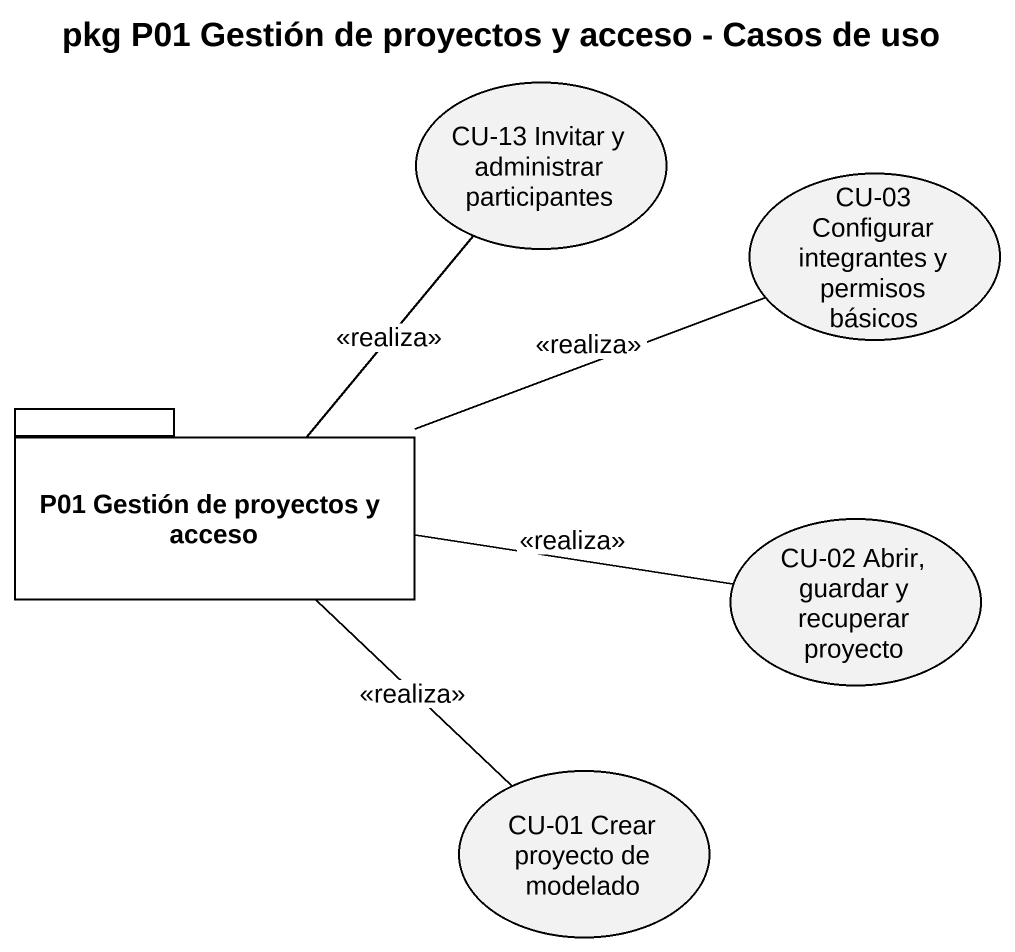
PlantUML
@startuml
title pkg P01 Gestión de proyectos y acceso - Casos de uso
usecase "CU-13 Invitar y administrar participantes" as CU_13_Invitar_y_administrar
usecase "CU-03 Configurar integrantes y permisos básicos" as CU_03_Configurar
package "P01 Gestión de proyectos y acceso" as P01_Gestión_de_proyectos_y {
}
usecase "CU-02 Abrir, guardar y recuperar proyecto" as CU_02_Abrir_guardar_y
usecase "CU-01 Crear proyecto de modelado" as CU_01_Crear_proyecto_de
P01_Gestión_de_proyectos_y -up- CU_13_Invitar_y_administrar : <<realiza>>
P01_Gestión_de_proyectos_y -right- CU_03_Configurar : <<realiza>>
P01_Gestión_de_proyectos_y -right- CU_02_Abrir_guardar_y : <<realiza>>
P01_Gestión_de_proyectos_y -- CU_01_Crear_proyecto_de : <<realiza>>
@enduml
